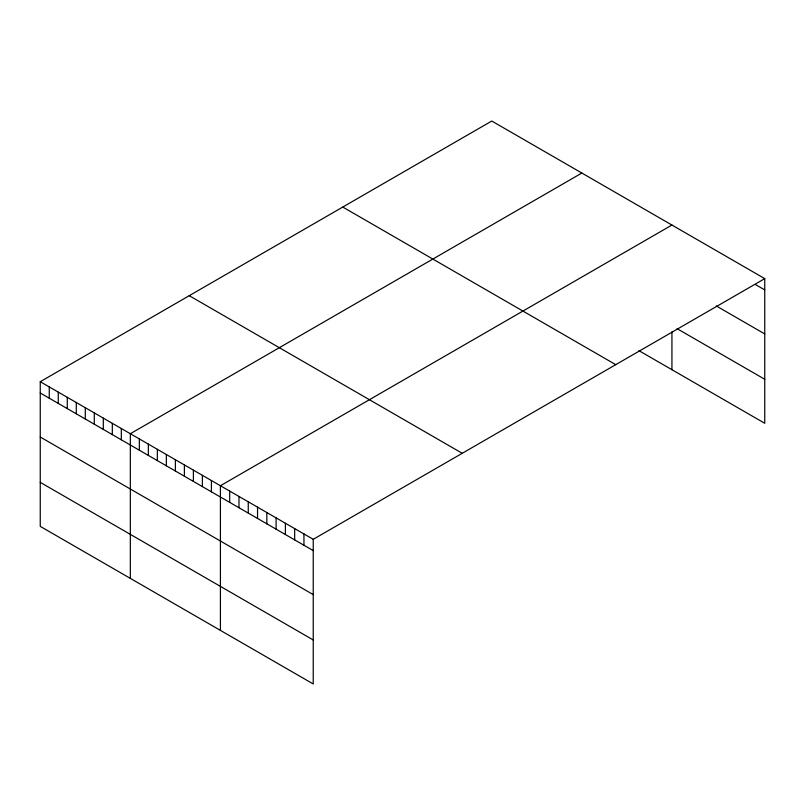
<?xml version="1.0" encoding="UTF-8"?>
<svg xmlns="http://www.w3.org/2000/svg" width="805" height="805" viewBox="0 0 805 805"><rect width="100%" height="100%" fill="white"/><g stroke="black" fill="none" stroke-linecap="round" stroke-linejoin="round"><path stroke-width="1.21" d="M764.75 278.631L313.236 539.32L313.236 683.968L40.25 526.369L40.25 381.711L491.764 121.032L764.75 278.631L764.75 423.289L638.908 350.638M581.854 173.035L130.33 433.724L130.33 578.372M671.934 225.048L220.419 485.727L220.419 630.385M755.472 284.568L764.75 289.921M716.279 305.95L764.75 333.934M677.096 328.671L764.75 379.276M342.769 207.056L615.745 364.655M189.256 295.687L462.231 453.296M40.25 381.711L313.236 539.32M40.25 393.001L313.236 550.61M40.25 437.014L313.236 594.613M40.25 482.356L313.236 639.965M671.934 331.801L671.934 369.706M303.948 533.957L303.948 545.247M294.67 528.603L294.67 539.893M285.393 523.24L285.393 534.53M276.105 517.887L276.105 529.177M266.827 512.523L266.827 523.813M257.54 507.16L257.54 518.46M248.262 501.807L248.262 513.097M238.984 496.444L238.984 507.734M229.697 491.09L229.697 502.38M211.413 480.525L211.413 491.825M202.397 475.332L202.397 486.623M193.391 470.13L193.391 481.42M184.385 464.928L184.385 476.218M175.379 459.725L175.379 471.016M166.363 454.523L166.363 465.813M157.357 449.321L157.357 460.611M148.351 444.119L148.351 455.409M139.346 438.926L139.346 450.216M121.324 428.522L121.324 439.812M112.318 423.319L112.318 434.609M103.312 418.117L103.312 429.407M94.296 412.915L94.296 424.205M85.29 407.712L85.29 419.002M76.284 402.51L76.284 413.81M67.278 397.318L67.278 408.608M58.262 392.116L58.262 403.406M49.256 386.913L49.256 398.203"/></g></svg>
